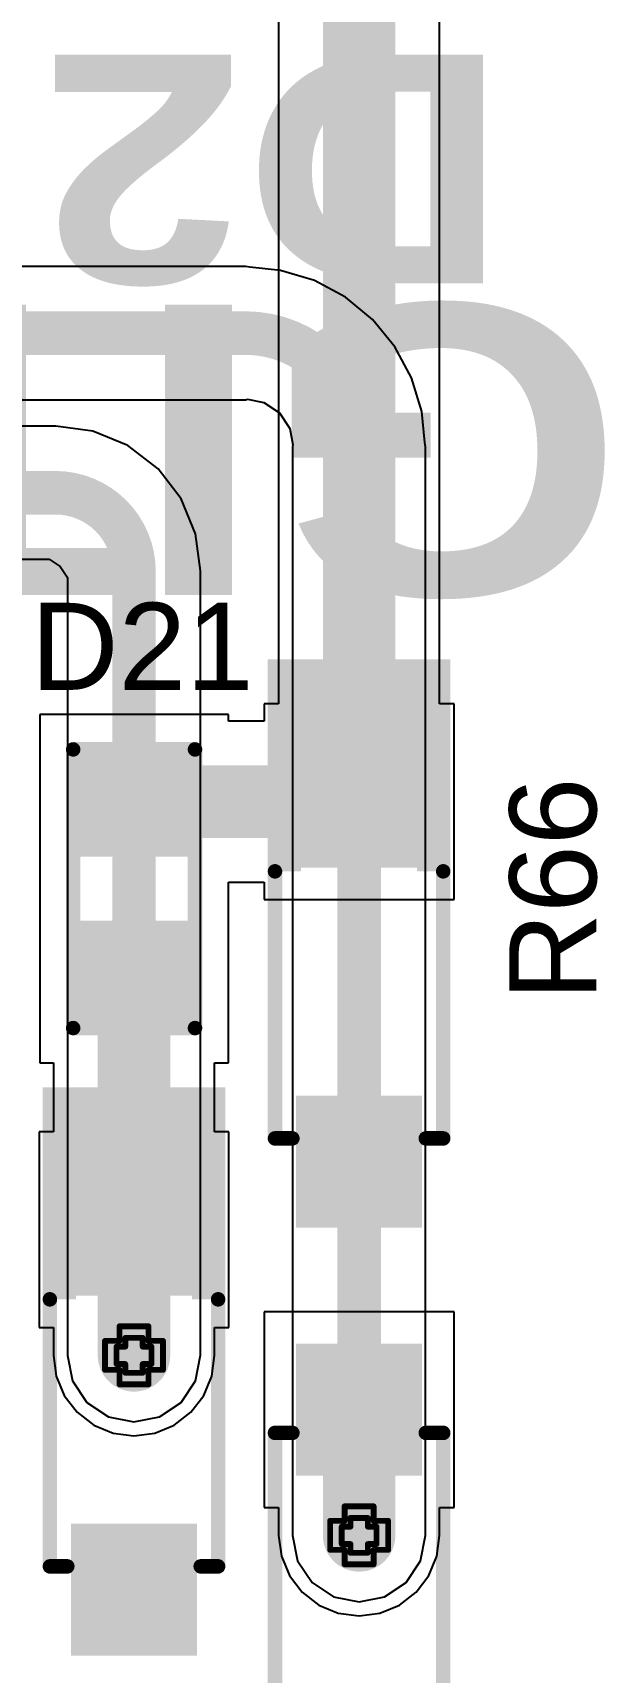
# Model space of a CAD drawing. Header units: inches. Extents: x -3 to 195, y 0 to 199.
# Drawn here: x 1.101 to 1.296, y 3.749 to 4.313 of the extents above; entities that cross this region are included whole.
import ezdxf

# ---------------------------------------------------------------- set-up
doc = ezdxf.new("R2010")
doc.units = ezdxf.units.IN
doc.header["$MEASUREMENT"] = 0
for name, color, linetype in [('Bottom Layer', 5, 'Continuous'), ('Drill Drawing', 1, 'Continuous'), ('Top Layer', 1, 'Continuous'), ('Top Overlay', 2, 'Continuous'), ('Top Paste', 8, 'Continuous'), ('Top Solder', 216, 'Continuous'), ('Via Holes', 16, 'Continuous')]:
    doc.layers.add(name, color=color, linetype=linetype)
doc.styles.add('Arial', font='', dxfattribs={"height": 0.2})
doc.styles.add('Arial Black_Bold', font='', dxfattribs={"height": 0.2})
doc.styles.get('Arial').set_extended_font_data('Arial')
doc.styles.get('Arial Black_Bold').set_extended_font_data('Arial Black', bold=True)

# ---------------------------------------------------------------- blocks, each defined once
blk = doc.blocks.new('R___0603_43')
at = {"layer": 'Top Layer'}
for points in [[(-0.0150004, 0.017499), (-0.0150004, -0.017501), (-0.0450004, -0.017501), (-0.0450004, 0.017499)], [(0.0449996, 0.017499), (0.0449996, -0.017501), (0.0149996, -0.017501), (0.0149996, 0.017499)]]:
    blk.add_hatch(color=1, dxfattribs=at).paths.add_polyline_path(points)
at = {"layer": 'Top Paste'}
for points in [[(-0.0150004, 0.017499), (-0.0150004, -0.017501), (-0.0450004, -0.017501), (-0.0450004, 0.017499)], [(0.0449996, 0.017499), (0.0449996, -0.017501), (0.0149996, -0.017501), (0.0149996, 0.017499)]]:
    blk.add_hatch(color=8, dxfattribs=at).paths.add_polyline_path(points)
at = {"layer": 'Top Solder'}
for points in [[(-0.0110004, 0.021499), (-0.0110004, -0.021501), (-0.0490004, -0.021501), (-0.0490004, 0.021499)], [(0.0489996, 0.021499), (0.0489996, -0.021501), (0.0109996, -0.021501), (0.0109996, 0.021499)]]:
    blk.add_hatch(color=216, dxfattribs=at).paths.add_polyline_path(points)
at = {"layer": 'Top Overlay'}
for points in [[(0.0479996, 0.020999, 0.005, 0.005, 0), (-0.0480004, 0.020999, 0.005, 0.005, 0)], [(-0.0480004, -0.021001, 0.005, 0.005, 0), (-0.0480004, 0.020999, 0.005, 0.005, 0)], [(0.0479996, -0.021001, 0.005, 0.005, 0), (0.0479996, 0.020999, 0.005, 0.005, 0)], [(0.0479996, -0.021001, 0.005, 0.005, 0), (-0.0480004, -0.021001, 0.005, 0.005, 0)]]:
    blk.add_lwpolyline(points, format="xyseb", dxfattribs=at)
for points in [[(-0.0492504, 0.020999, 0.0025, 0.0025, 1), (-0.0467504, 0.020999, 0.0025, 0.0025, 1)], [(-0.0492504, 0.020999, 0.0025, 0.0025, 1), (-0.0467504, 0.020999, 0.0025, 0.0025, 1)], [(0.0467496, 0.020999, 0.0025, 0.0025, 1), (0.0492496, 0.020999, 0.0025, 0.0025, 1)], [(0.0467496, 0.020999, 0.0025, 0.0025, 1), (0.0492496, 0.020999, 0.0025, 0.0025, 1)], [(-0.0492504, -0.021001, 0.0025, 0.0025, 1), (-0.0467504, -0.021001, 0.0025, 0.0025, 1)], [(-0.0492504, -0.021001, 0.0025, 0.0025, 1), (-0.0467504, -0.021001, 0.0025, 0.0025, 1)], [(0.0467496, -0.021001, 0.0025, 0.0025, 1), (0.0492496, -0.021001, 0.0025, 0.0025, 1)], [(0.0467496, -0.021001, 0.0025, 0.0025, 1), (0.0492496, -0.021001, 0.0025, 0.0025, 1)]]:
    blk.add_lwpolyline(points, format="xyseb", close=True, dxfattribs=at)
blk = doc.blocks.new('SOD_123_117')
at = {"layer": 'Top Layer'}
for points in [[(-0.0433067, 0.01771635), (-0.0433067, -0.01771675), (-0.0807083, -0.01771675), (-0.0807083, 0.01771635)], [(0.0807093, 0.01771635), (0.0807093, -0.01771675), (0.0433077, -0.01771675), (0.0433077, 0.01771635)]]:
    blk.add_hatch(color=1, dxfattribs=at).paths.add_polyline_path(points)
at = {"layer": 'Top Overlay'}
for points in [[(0.0380005, 0.0199706), (0.1110005, 0.0199706), (0.1110005, 0.0314666), (0.0380005, 0.0314666)], [(0.0834485, -0.0310294), (0.1109925, -0.0310294), (0.1109925, 0.0309706), (0.0834485, 0.0309706)], [(0.0379985, -0.0315234), (0.1109985, -0.0315234), (0.1109985, -0.0200274), (0.0379985, -0.0200274)]]:
    blk.add_hatch(color=2, dxfattribs=at).paths.add_polyline_path(points)
at = {"layer": 'Top Paste'}
for points in [[(-0.0433067, 0.01771635), (-0.0433067, -0.01771675), (-0.0807083, -0.01771675), (-0.0807083, 0.01771635)], [(0.0807093, 0.01771635), (0.0807093, -0.01771675), (0.0433077, -0.01771675), (0.0433077, 0.01771635)]]:
    blk.add_hatch(color=8, dxfattribs=at).paths.add_polyline_path(points)
at = {"layer": 'Top Solder'}
for points in [[(-0.0393067, 0.02171635), (-0.0393067, -0.02171675), (-0.0847083, -0.02171675), (-0.0847083, 0.02171635)], [(0.0847093, 0.02171635), (0.0847093, -0.02171675), (0.0393077, -0.02171675), (0.0393077, 0.02171635)]]:
    blk.add_hatch(color=216, dxfattribs=at).paths.add_polyline_path(points)
at = {"layer": 'Top Overlay'}
for points in [[(-0.0539995, 0.0289998, 0.005, 0.005, 0), (-0.0539995, 0.0229998, 0.005, 0.005, 0)], [(-0.0539995, 0.0289998, 0.005, 0.005, 0), (0.0380005, 0.0289998, 0.005, 0.005, 0)], [(-0.0539995, -0.0230002, 0.005, 0.005, 0), (-0.0539995, -0.0290002, 0.005, 0.005, 0)], [(-0.0539995, -0.0290002, 0.005, 0.005, 0), (0.0380005, -0.0290002, 0.005, 0.005, 0)]]:
    blk.add_lwpolyline(points, format="xyseb", dxfattribs=at)
for points in [[(-0.0552495, 0.0289998, 0.0025, 0.0025, 1), (-0.0527495, 0.0289998, 0.0025, 0.0025, 1)], [(-0.0552495, 0.0289998, 0.0025, 0.0025, 1), (-0.0527495, 0.0289998, 0.0025, 0.0025, 1)], [(0.0367505, 0.0289998, 0.0025, 0.0025, 1), (0.0392505, 0.0289998, 0.0025, 0.0025, 1)], [(-0.0552495, 0.0229998, 0.0025, 0.0025, 1), (-0.0527495, 0.0229998, 0.0025, 0.0025, 1)], [(-0.0552495, -0.0230002, 0.0025, 0.0025, 1), (-0.0527495, -0.0230002, 0.0025, 0.0025, 1)], [(-0.0552495, -0.0290002, 0.0025, 0.0025, 1), (-0.0527495, -0.0290002, 0.0025, 0.0025, 1)], [(-0.0552495, -0.0290002, 0.0025, 0.0025, 1), (-0.0527495, -0.0290002, 0.0025, 0.0025, 1)], [(0.0367505, -0.0290002, 0.0025, 0.0025, 1), (0.0392505, -0.0290002, 0.0025, 0.0025, 1)]]:
    blk.add_lwpolyline(points, format="xyseb", close=True, dxfattribs=at)
blk = doc.blocks.new('SOD_123_118')
at = {"layer": 'Top Layer'}
for points in [[(-0.0433074, 0.01771595), (-0.0433074, -0.01771715), (-0.080709, -0.01771715), (-0.080709, 0.01771595)], [(0.0807086, 0.01771595), (0.0807086, -0.01771715), (0.043307, -0.01771715), (0.043307, 0.01771595)]]:
    blk.add_hatch(color=1, dxfattribs=at).paths.add_polyline_path(points)
at = {"layer": 'Top Overlay'}
for points in [[(0.0379878, 0.0199992), (0.1109878, 0.0199992), (0.1109878, 0.0314952), (0.0379878, 0.0314952)], [(0.0834468, -0.0309998), (0.1109888, -0.0309998), (0.1109888, 0.0310002), (0.0834468, 0.0310002)], [(0.0379878, -0.0314968), (0.1109878, -0.0314968), (0.1109878, -0.0200008), (0.0379878, -0.0200008)]]:
    blk.add_hatch(color=2, dxfattribs=at).paths.add_polyline_path(points)
at = {"layer": 'Top Paste'}
for points in [[(-0.0433074, 0.01771595), (-0.0433074, -0.01771715), (-0.080709, -0.01771715), (-0.080709, 0.01771595)], [(0.0807086, 0.01771595), (0.0807086, -0.01771715), (0.043307, -0.01771715), (0.043307, 0.01771595)]]:
    blk.add_hatch(color=8, dxfattribs=at).paths.add_polyline_path(points)
at = {"layer": 'Top Solder'}
for points in [[(-0.0393074, 0.02171595), (-0.0393074, -0.02171715), (-0.084709, -0.02171715), (-0.084709, 0.02171595)], [(0.0847086, 0.02171595), (0.0847086, -0.02171715), (0.039307, -0.02171715), (0.039307, 0.02171595)]]:
    blk.add_hatch(color=216, dxfattribs=at).paths.add_polyline_path(points)
at = {"layer": 'Top Overlay'}
for points in [[(-0.0540002, 0.0289994, 0.005, 0.005, 0), (-0.0540002, 0.0229994, 0.005, 0.005, 0)], [(-0.0540002, 0.0289994, 0.005, 0.005, 0), (0.0379998, 0.0289994, 0.005, 0.005, 0)], [(-0.0540002, -0.0230006, 0.005, 0.005, 0), (-0.0540002, -0.0290006, 0.005, 0.005, 0)], [(-0.0540002, -0.0290006, 0.005, 0.005, 0), (0.0379998, -0.0290006, 0.005, 0.005, 0)]]:
    blk.add_lwpolyline(points, format="xyseb", dxfattribs=at)
for points in [[(-0.0552502, 0.0289994, 0.0025, 0.0025, 1), (-0.0527502, 0.0289994, 0.0025, 0.0025, 1)], [(-0.0552502, 0.0289994, 0.0025, 0.0025, 1), (-0.0527502, 0.0289994, 0.0025, 0.0025, 1)], [(0.0367498, 0.0289994, 0.0025, 0.0025, 1), (0.0392498, 0.0289994, 0.0025, 0.0025, 1)], [(-0.0552502, 0.0229994, 0.0025, 0.0025, 1), (-0.0527502, 0.0229994, 0.0025, 0.0025, 1)], [(-0.0552502, -0.0230006, 0.0025, 0.0025, 1), (-0.0527502, -0.0230006, 0.0025, 0.0025, 1)], [(-0.0552502, -0.0290006, 0.0025, 0.0025, 1), (-0.0527502, -0.0290006, 0.0025, 0.0025, 1)], [(-0.0552502, -0.0290006, 0.0025, 0.0025, 1), (-0.0527502, -0.0290006, 0.0025, 0.0025, 1)], [(0.0367498, -0.0290006, 0.0025, 0.0025, 1), (0.0392498, -0.0290006, 0.0025, 0.0025, 1)]]:
    blk.add_lwpolyline(points, format="xyseb", close=True, dxfattribs=at)
blk = doc.blocks.new('SOD_123_119')
at = {"layer": 'Top Layer'}
for points in [[(-0.043307, 0.01771715), (-0.043307, -0.01771595), (-0.0807086, -0.01771595), (-0.0807086, 0.01771715)], [(0.080709, 0.01771715), (0.080709, -0.01771595), (0.0433074, -0.01771595), (0.0433074, 0.01771715)]]:
    blk.add_hatch(color=1, dxfattribs=at).paths.add_polyline_path(points)
at = {"layer": 'Top Overlay'}
for points in [[(0.0380002, 0.0199986), (0.1110002, 0.0199986), (0.1110002, 0.0314946), (0.0380002, 0.0314946)], [(0.0834552, -0.0310044), (0.1109972, -0.0310044), (0.1109972, 0.0309956), (0.0834552, 0.0309956)], [(0.0379982, -0.0314974), (0.1109982, -0.0314974), (0.1109982, -0.0200014), (0.0379982, -0.0200014)]]:
    blk.add_hatch(color=2, dxfattribs=at).paths.add_polyline_path(points)
at = {"layer": 'Top Paste'}
for points in [[(-0.043307, 0.01771715), (-0.043307, -0.01771595), (-0.0807086, -0.01771595), (-0.0807086, 0.01771715)], [(0.080709, 0.01771715), (0.080709, -0.01771595), (0.0433074, -0.01771595), (0.0433074, 0.01771715)]]:
    blk.add_hatch(color=8, dxfattribs=at).paths.add_polyline_path(points)
at = {"layer": 'Top Solder'}
for points in [[(-0.039307, 0.02171715), (-0.039307, -0.02171595), (-0.0847086, -0.02171595), (-0.0847086, 0.02171715)], [(0.084709, 0.02171715), (0.084709, -0.02171595), (0.0393074, -0.02171595), (0.0393074, 0.02171715)]]:
    blk.add_hatch(color=216, dxfattribs=at).paths.add_polyline_path(points)
at = {"layer": 'Top Overlay'}
for points in [[(-0.0539998, 0.0230006, 0.005, 0.005, 0), (-0.0539998, 0.0290006, 0.005, 0.005, 0)], [(0.0380002, 0.0290006, 0.005, 0.005, 0), (-0.0539998, 0.0290006, 0.005, 0.005, 0)], [(-0.0539998, -0.0289994, 0.005, 0.005, 0), (-0.0539998, -0.0229994, 0.005, 0.005, 0)], [(0.0380002, -0.0289994, 0.005, 0.005, 0), (-0.0539998, -0.0289994, 0.005, 0.005, 0)]]:
    blk.add_lwpolyline(points, format="xyseb", dxfattribs=at)
for points in [[(-0.0552498, 0.0290006, 0.0025, 0.0025, 1), (-0.0527498, 0.0290006, 0.0025, 0.0025, 1)], [(-0.0552498, 0.0290006, 0.0025, 0.0025, 1), (-0.0527498, 0.0290006, 0.0025, 0.0025, 1)], [(0.0367502, 0.0290006, 0.0025, 0.0025, 1), (0.0392502, 0.0290006, 0.0025, 0.0025, 1)], [(-0.0552498, 0.0230006, 0.0025, 0.0025, 1), (-0.0527498, 0.0230006, 0.0025, 0.0025, 1)], [(-0.0552498, -0.0229994, 0.0025, 0.0025, 1), (-0.0527498, -0.0229994, 0.0025, 0.0025, 1)], [(-0.0552498, -0.0289994, 0.0025, 0.0025, 1), (-0.0527498, -0.0289994, 0.0025, 0.0025, 1)], [(-0.0552498, -0.0289994, 0.0025, 0.0025, 1), (-0.0527498, -0.0289994, 0.0025, 0.0025, 1)], [(0.0367502, -0.0289994, 0.0025, 0.0025, 1), (0.0392502, -0.0289994, 0.0025, 0.0025, 1)]]:
    blk.add_lwpolyline(points, format="xyseb", close=True, dxfattribs=at)

msp = doc.modelspace()

# ---------------------------------------------------------------- hatches: boundary and pattern name
at = {"layer": 'Bottom Layer'}
h = msp.add_hatch(color=5, dxfattribs=at)
edge = h.paths.add_edge_path()
edge.add_arc((1.1355939, 3.8578302), 0.011811, 0, 360)
h = msp.add_hatch(color=5, dxfattribs=at)
edge = h.paths.add_edge_path()
edge.add_arc((1.2132037, 3.7958196), 0.011811, 0, 360)
at = {"layer": 'Top Layer'}
h = msp.add_hatch(color=1, dxfattribs=at)
edge = h.paths.add_edge_path()
edge.add_arc((1.1355939, 3.8578302), 0.011811, 0, 360)
h = msp.add_hatch(color=1, dxfattribs=at)
edge = h.paths.add_edge_path()
edge.add_arc((1.2132037, 3.7958196), 0.011811, 0, 360)
at = {"layer": 'Via Holes'}
h = msp.add_hatch(color=7, dxfattribs=at)
edge = h.paths.add_edge_path()
edge.add_arc((1.1355939, 3.8578302), 0.0059055, 0, 360)
h = msp.add_hatch(color=7, dxfattribs=at)
edge = h.paths.add_edge_path()
edge.add_arc((1.2132037, 3.7958196), 0.0059055, 0, 360)

# ---------------------------------------------------------------- linework, layer by layer
at = {"layer": 'Bottom Layer'}
for p, q in [((1.1356064, 4.2329408), (0.2984656, 4.2329407)), ((1.174069, 4.2329408), (1.1356064, 4.2329408)), ((1.175489, 4.2326583), (1.174069, 4.2329408)), ((1.1861515, 4.2316082), (1.175489, 4.2326583)), ((1.1977697, 4.2280838), (1.1861515, 4.2316082)), ((1.2084771, 4.2223606), (1.1977697, 4.2280838)), ((1.2178622, 4.2146585), (1.2084771, 4.2223606)), ((1.2255643, 4.2052734), (1.2178622, 4.2146585)), ((1.2312875, 4.194566), (1.2255643, 4.2052734)), ((1.2348119, 4.1829478), (1.2312875, 4.194566)), ((0.2984656, 4.1870591), (1.1356064, 4.1870592)), ((1.1356064, 4.1870592), (1.174069, 4.1870592)), ((1.174069, 4.1870592), (1.1747148, 4.1871877)), ((1.1747148, 4.1871877), (1.1803644, 4.1860639)), ((1.1803644, 4.1860639), (1.1857015, 4.1824978)), ((1.1857015, 4.1824978), (1.1892676, 4.1771607)), ((1.235862, 4.1722853), (1.2348119, 4.1829478)), ((1.108466, 4.1779407), (1.0747875, 4.1779407)), ((1.1086518, 4.1779037), (1.108466, 4.1779407)), ((1.1214247, 4.1762222), (1.1086518, 4.1779037)), ((1.1335003, 4.1712203), (1.1214247, 4.1762222)), ((1.1892676, 4.1771607), (1.1903914, 4.1715111)), ((1.1438699, 4.1632634), (1.1335003, 4.1712203)), ((1.1903914, 4.1715111), (1.1902629, 4.1708653)), ((1.1902629, 4.1708653), (1.1902629, 3.7958196)), ((1.2361445, 4.1708653), (1.235862, 4.1722853)), ((1.2361445, 3.7958196), (1.2361445, 4.1708653)), ((1.1518268, 4.1528939), (1.1438699, 4.1632634)), ((1.1568287, 4.1408182), (1.1518268, 4.1528939)), ((1.1585102, 4.1280453), (1.1568287, 4.1408182)), ((1.0747875, 4.1320591), (1.1063668, 4.1320591)), ((1.1063668, 4.1320591), (1.1101459, 4.1295394)), ((1.1101459, 4.1295394), (1.1126656, 4.1257603)), ((1.1126656, 4.1257603), (1.1126656, 3.857893)), ((1.1585472, 4.1278595), (1.1585102, 4.1280453)), ((1.1585472, 3.8578427), (1.1585472, 4.1278595)), ((1.1126656, 3.857893), (1.1126531, 3.8578302)), ((1.1126531, 3.8578302), (1.1143994, 3.8490512)), ((1.156801, 3.8490637), (1.1585472, 3.8578427)), ((1.1143994, 3.8490512), (1.1193723, 3.8416086)), ((1.151828, 3.8416211), (1.156801, 3.8490637)), ((1.1193723, 3.8416086), (1.1268149, 3.8366357)), ((1.1443729, 3.8366357), (1.1518155, 3.8416086)), ((1.1518155, 3.8416086), (1.151828, 3.8416211)), ((1.1268149, 3.8366357), (1.1355939, 3.8348894)), ((1.1355939, 3.8348894), (1.1443729, 3.8366357)), ((1.1902629, 3.7958196), (1.1920092, 3.7870405)), ((1.2343982, 3.7870405), (1.2361445, 3.7958196)), ((1.1920092, 3.7870405), (1.1969821, 3.779598)), ((1.2294253, 3.779598), (1.2343982, 3.7870405)), ((1.1969821, 3.779598), (1.2044246, 3.7746251)), ((1.2219828, 3.7746251), (1.2294253, 3.779598)), ((1.2044246, 3.7746251), (1.2132037, 3.7728788)), ((1.2132037, 3.7728788), (1.2219828, 3.7746251))]:
    msp.add_line(p, q, dxfattribs=at)
for points in [[(0.2984656, 4.2099999, 0.015, 0.015, 0), (1.1356064, 4.21, 0.015, 0.015, 0)], [(1.1356064, 4.21, 0.015, 0.015, 0), (1.174069, 4.21, 0.015, 0.015, 0)], [(1.174069, 4.21, 0.015, 0.015, -0.4142135623730951), (1.2132037, 4.1708653, 0.015, 0.015, 0)], [(1.2132037, 3.7958196, 0.015, 0.015, 0), (1.2132037, 4.1708653, 0.015, 0.015, 0)], [(1.0747875, 4.1549999, 0.015, 0.015, 0), (1.108466, 4.1549999, 0.015, 0.015, 0)], [(1.108466, 4.1549999, 0.015, 0.015, -0.4142135623730951), (1.1356064, 4.1278595, 0.015, 0.015, 0)], [(1.1356064, 3.8578427, 0.015, 0.015, 0), (1.1356064, 4.1278595, 0.015, 0.015, 0)], [(1.1355939, 3.8578302, 0.015, 0.015, 0), (1.1356064, 3.8578427, 0.015, 0.015, 0)]]:
    msp.add_lwpolyline(points, format="xyseb", dxfattribs=at)
for points in [[(1.1318564, 4.21, 0.0075, 0.0075, 1), (1.1393564, 4.21, 0.0075, 0.0075, 1)], [(1.1318564, 4.21, 0.0075, 0.0075, 1), (1.1393564, 4.21, 0.0075, 0.0075, 1)], [(1.170319, 4.21, 0.0075, 0.0075, 1), (1.177819, 4.21, 0.0075, 0.0075, 1)], [(1.170319, 4.21, 0.0075, 0.0075, 1), (1.177819, 4.21, 0.0075, 0.0075, 1)], [(1.2094537, 4.1708653, 0.0075, 0.0075, 1), (1.2169537, 4.1708653, 0.0075, 0.0075, 1)], [(1.2094537, 4.1708653, 0.0075, 0.0075, 1), (1.2169537, 4.1708653, 0.0075, 0.0075, 1)], [(1.104716, 4.1549999, 0.0075, 0.0075, 1), (1.112216, 4.1549999, 0.0075, 0.0075, 1)], [(1.104716, 4.1549999, 0.0075, 0.0075, 1), (1.112216, 4.1549999, 0.0075, 0.0075, 1)], [(1.1318564, 4.1278595, 0.0075, 0.0075, 1), (1.1393564, 4.1278595, 0.0075, 0.0075, 1)], [(1.1318564, 4.1278595, 0.0075, 0.0075, 1), (1.1393564, 4.1278595, 0.0075, 0.0075, 1)], [(1.1318439, 3.8578302, 0.0075, 0.0075, 1), (1.1393439, 3.8578302, 0.0075, 0.0075, 1)], [(1.1318564, 3.8578427, 0.0075, 0.0075, 1), (1.1393564, 3.8578427, 0.0075, 0.0075, 1)], [(1.1318564, 3.8578427, 0.0075, 0.0075, 1), (1.1393564, 3.8578427, 0.0075, 0.0075, 1)], [(1.2094537, 3.7958196, 0.0075, 0.0075, 1), (1.2169537, 3.7958196, 0.0075, 0.0075, 1)]]:
    msp.add_lwpolyline(points, format="xyseb", close=True, dxfattribs=at)
at = {"layer": 'Drill Drawing'}
for points in [[(1.1305939, 3.8628302, 0.002, 0.002, 0), (1.1305939, 3.8678302, 0.002, 0.002, 0)], [(1.1305939, 3.8678302, 0.002, 0.002, 0), (1.1405939, 3.8678302, 0.002, 0.002, 0)], [(1.1405939, 3.8628302, 0.002, 0.002, 0), (1.1405939, 3.8678302, 0.002, 0.002, 0)], [(1.1255939, 3.8528302, 0.002, 0.002, 0), (1.1255939, 3.8628302, 0.002, 0.002, 0)], [(1.1255939, 3.8628302, 0.002, 0.002, 0), (1.1305939, 3.8628302, 0.002, 0.002, 0)], [(1.1325939, 3.8608302, 0.002, 0.002, 0), (1.1325939, 3.8638302, 0.002, 0.002, 0)], [(1.1325939, 3.8638302, 0.002, 0.002, 0), (1.1385939, 3.8638302, 0.002, 0.002, 0)], [(1.1385939, 3.8608302, 0.002, 0.002, 0), (1.1385939, 3.8638302, 0.002, 0.002, 0)], [(1.1405939, 3.8628302, 0.002, 0.002, 0), (1.1455939, 3.8628302, 0.002, 0.002, 0)], [(1.1455939, 3.8528302, 0.002, 0.002, 0), (1.1455939, 3.8628302, 0.002, 0.002, 0)], [(1.1295939, 3.8548302, 0.002, 0.002, 0), (1.1295939, 3.8608302, 0.002, 0.002, 0)], [(1.1295939, 3.8608302, 0.002, 0.002, 0), (1.1325939, 3.8608302, 0.002, 0.002, 0)], [(1.1385939, 3.8608302, 0.002, 0.002, 0), (1.1415939, 3.8608302, 0.002, 0.002, 0)], [(1.1415939, 3.8548302, 0.002, 0.002, 0), (1.1415939, 3.8608302, 0.002, 0.002, 0)], [(1.1255939, 3.8528302, 0.002, 0.002, 0), (1.1305939, 3.8528302, 0.002, 0.002, 0)], [(1.1295939, 3.8548302, 0.002, 0.002, 0), (1.1325939, 3.8548302, 0.002, 0.002, 0)], [(1.1305939, 3.8478302, 0.002, 0.002, 0), (1.1305939, 3.8528302, 0.002, 0.002, 0)], [(1.1325939, 3.8518302, 0.002, 0.002, 0), (1.1325939, 3.8548302, 0.002, 0.002, 0)], [(1.1325939, 3.8518302, 0.002, 0.002, 0), (1.1385939, 3.8518302, 0.002, 0.002, 0)], [(1.1385939, 3.8548302, 0.002, 0.002, 0), (1.1415939, 3.8548302, 0.002, 0.002, 0)], [(1.1385939, 3.8518302, 0.002, 0.002, 0), (1.1385939, 3.8548302, 0.002, 0.002, 0)], [(1.1405939, 3.8528302, 0.002, 0.002, 0), (1.1455939, 3.8528302, 0.002, 0.002, 0)], [(1.1405939, 3.8478302, 0.002, 0.002, 0), (1.1405939, 3.8528302, 0.002, 0.002, 0)], [(1.1305939, 3.8478302, 0.002, 0.002, 0), (1.1405939, 3.8478302, 0.002, 0.002, 0)], [(1.2082037, 3.8008196, 0.002, 0.002, 0), (1.2082037, 3.8058196, 0.002, 0.002, 0)], [(1.2082037, 3.8058196, 0.002, 0.002, 0), (1.2182037, 3.8058196, 0.002, 0.002, 0)], [(1.2182037, 3.8008196, 0.002, 0.002, 0), (1.2182037, 3.8058196, 0.002, 0.002, 0)], [(1.2032037, 3.7908196, 0.002, 0.002, 0), (1.2032037, 3.8008196, 0.002, 0.002, 0)], [(1.2032037, 3.8008196, 0.002, 0.002, 0), (1.2082037, 3.8008196, 0.002, 0.002, 0)], [(1.2102037, 3.7988196, 0.002, 0.002, 0), (1.2102037, 3.8018196, 0.002, 0.002, 0)], [(1.2102037, 3.8018196, 0.002, 0.002, 0), (1.2162037, 3.8018196, 0.002, 0.002, 0)], [(1.2162037, 3.7988196, 0.002, 0.002, 0), (1.2162037, 3.8018196, 0.002, 0.002, 0)], [(1.2182037, 3.8008196, 0.002, 0.002, 0), (1.2232037, 3.8008196, 0.002, 0.002, 0)], [(1.2232037, 3.7908196, 0.002, 0.002, 0), (1.2232037, 3.8008196, 0.002, 0.002, 0)], [(1.2072037, 3.7928196, 0.002, 0.002, 0), (1.2072037, 3.7988196, 0.002, 0.002, 0)], [(1.2072037, 3.7988196, 0.002, 0.002, 0), (1.2102037, 3.7988196, 0.002, 0.002, 0)], [(1.2162037, 3.7988196, 0.002, 0.002, 0), (1.2192037, 3.7988196, 0.002, 0.002, 0)], [(1.2192037, 3.7928196, 0.002, 0.002, 0), (1.2192037, 3.7988196, 0.002, 0.002, 0)], [(1.2032037, 3.7908196, 0.002, 0.002, 0), (1.2082037, 3.7908196, 0.002, 0.002, 0)], [(1.2072037, 3.7928196, 0.002, 0.002, 0), (1.2102037, 3.7928196, 0.002, 0.002, 0)], [(1.2082037, 3.7858196, 0.002, 0.002, 0), (1.2082037, 3.7908196, 0.002, 0.002, 0)], [(1.2102037, 3.7898196, 0.002, 0.002, 0), (1.2102037, 3.7928196, 0.002, 0.002, 0)], [(1.2102037, 3.7898196, 0.002, 0.002, 0), (1.2162037, 3.7898196, 0.002, 0.002, 0)], [(1.2162037, 3.7928196, 0.002, 0.002, 0), (1.2192037, 3.7928196, 0.002, 0.002, 0)], [(1.2162037, 3.7898196, 0.002, 0.002, 0), (1.2162037, 3.7928196, 0.002, 0.002, 0)], [(1.2182037, 3.7908196, 0.002, 0.002, 0), (1.2232037, 3.7908196, 0.002, 0.002, 0)], [(1.2182037, 3.7858196, 0.002, 0.002, 0), (1.2182037, 3.7908196, 0.002, 0.002, 0)], [(1.2082037, 3.7858196, 0.002, 0.002, 0), (1.2182037, 3.7858196, 0.002, 0.002, 0)]]:
    msp.add_lwpolyline(points, format="xyseb", dxfattribs=at)
for points in [[(1.1300939, 3.8678302, 0.001, 0.001, 1), (1.1310939, 3.8678302, 0.001, 0.001, 1)], [(1.1300939, 3.8678302, 0.001, 0.001, 1), (1.1310939, 3.8678302, 0.001, 0.001, 1)], [(1.1400939, 3.8678302, 0.001, 0.001, 1), (1.1410939, 3.8678302, 0.001, 0.001, 1)], [(1.1400939, 3.8678302, 0.001, 0.001, 1), (1.1410939, 3.8678302, 0.001, 0.001, 1)], [(1.1250939, 3.8628302, 0.001, 0.001, 1), (1.1260939, 3.8628302, 0.001, 0.001, 1)], [(1.1250939, 3.8628302, 0.001, 0.001, 1), (1.1260939, 3.8628302, 0.001, 0.001, 1)], [(1.1300939, 3.8628302, 0.001, 0.001, 1), (1.1310939, 3.8628302, 0.001, 0.001, 1)], [(1.1300939, 3.8628302, 0.001, 0.001, 1), (1.1310939, 3.8628302, 0.001, 0.001, 1)], [(1.1320939, 3.8638302, 0.001, 0.001, 1), (1.1330939, 3.8638302, 0.001, 0.001, 1)], [(1.1320939, 3.8638302, 0.001, 0.001, 1), (1.1330939, 3.8638302, 0.001, 0.001, 1)], [(1.1380939, 3.8638302, 0.001, 0.001, 1), (1.1390939, 3.8638302, 0.001, 0.001, 1)], [(1.1380939, 3.8638302, 0.001, 0.001, 1), (1.1390939, 3.8638302, 0.001, 0.001, 1)], [(1.1400939, 3.8628302, 0.001, 0.001, 1), (1.1410939, 3.8628302, 0.001, 0.001, 1)], [(1.1400939, 3.8628302, 0.001, 0.001, 1), (1.1410939, 3.8628302, 0.001, 0.001, 1)], [(1.1450939, 3.8628302, 0.001, 0.001, 1), (1.1460939, 3.8628302, 0.001, 0.001, 1)], [(1.1450939, 3.8628302, 0.001, 0.001, 1), (1.1460939, 3.8628302, 0.001, 0.001, 1)], [(1.1290939, 3.8608302, 0.001, 0.001, 1), (1.1300939, 3.8608302, 0.001, 0.001, 1)], [(1.1290939, 3.8608302, 0.001, 0.001, 1), (1.1300939, 3.8608302, 0.001, 0.001, 1)], [(1.1320939, 3.8608302, 0.001, 0.001, 1), (1.1330939, 3.8608302, 0.001, 0.001, 1)], [(1.1320939, 3.8608302, 0.001, 0.001, 1), (1.1330939, 3.8608302, 0.001, 0.001, 1)], [(1.1380939, 3.8608302, 0.001, 0.001, 1), (1.1390939, 3.8608302, 0.001, 0.001, 1)], [(1.1380939, 3.8608302, 0.001, 0.001, 1), (1.1390939, 3.8608302, 0.001, 0.001, 1)], [(1.1410939, 3.8608302, 0.001, 0.001, 1), (1.1420939, 3.8608302, 0.001, 0.001, 1)], [(1.1410939, 3.8608302, 0.001, 0.001, 1), (1.1420939, 3.8608302, 0.001, 0.001, 1)], [(1.1250939, 3.8528302, 0.001, 0.001, 1), (1.1260939, 3.8528302, 0.001, 0.001, 1)], [(1.1250939, 3.8528302, 0.001, 0.001, 1), (1.1260939, 3.8528302, 0.001, 0.001, 1)], [(1.1290939, 3.8548302, 0.001, 0.001, 1), (1.1300939, 3.8548302, 0.001, 0.001, 1)], [(1.1290939, 3.8548302, 0.001, 0.001, 1), (1.1300939, 3.8548302, 0.001, 0.001, 1)], [(1.1300939, 3.8528302, 0.001, 0.001, 1), (1.1310939, 3.8528302, 0.001, 0.001, 1)], [(1.1300939, 3.8528302, 0.001, 0.001, 1), (1.1310939, 3.8528302, 0.001, 0.001, 1)], [(1.1320939, 3.8548302, 0.001, 0.001, 1), (1.1330939, 3.8548302, 0.001, 0.001, 1)], [(1.1320939, 3.8548302, 0.001, 0.001, 1), (1.1330939, 3.8548302, 0.001, 0.001, 1)], [(1.1320939, 3.8518302, 0.001, 0.001, 1), (1.1330939, 3.8518302, 0.001, 0.001, 1)], [(1.1320939, 3.8518302, 0.001, 0.001, 1), (1.1330939, 3.8518302, 0.001, 0.001, 1)], [(1.1380939, 3.8548302, 0.001, 0.001, 1), (1.1390939, 3.8548302, 0.001, 0.001, 1)], [(1.1380939, 3.8548302, 0.001, 0.001, 1), (1.1390939, 3.8548302, 0.001, 0.001, 1)], [(1.1380939, 3.8518302, 0.001, 0.001, 1), (1.1390939, 3.8518302, 0.001, 0.001, 1)], [(1.1380939, 3.8518302, 0.001, 0.001, 1), (1.1390939, 3.8518302, 0.001, 0.001, 1)], [(1.1400939, 3.8528302, 0.001, 0.001, 1), (1.1410939, 3.8528302, 0.001, 0.001, 1)], [(1.1400939, 3.8528302, 0.001, 0.001, 1), (1.1410939, 3.8528302, 0.001, 0.001, 1)], [(1.1410939, 3.8548302, 0.001, 0.001, 1), (1.1420939, 3.8548302, 0.001, 0.001, 1)], [(1.1410939, 3.8548302, 0.001, 0.001, 1), (1.1420939, 3.8548302, 0.001, 0.001, 1)], [(1.1450939, 3.8528302, 0.001, 0.001, 1), (1.1460939, 3.8528302, 0.001, 0.001, 1)], [(1.1450939, 3.8528302, 0.001, 0.001, 1), (1.1460939, 3.8528302, 0.001, 0.001, 1)], [(1.1300939, 3.8478302, 0.001, 0.001, 1), (1.1310939, 3.8478302, 0.001, 0.001, 1)], [(1.1300939, 3.8478302, 0.001, 0.001, 1), (1.1310939, 3.8478302, 0.001, 0.001, 1)], [(1.1400939, 3.8478302, 0.001, 0.001, 1), (1.1410939, 3.8478302, 0.001, 0.001, 1)], [(1.1400939, 3.8478302, 0.001, 0.001, 1), (1.1410939, 3.8478302, 0.001, 0.001, 1)], [(1.2077037, 3.8058196, 0.001, 0.001, 1), (1.2087037, 3.8058196, 0.001, 0.001, 1)], [(1.2077037, 3.8058196, 0.001, 0.001, 1), (1.2087037, 3.8058196, 0.001, 0.001, 1)], [(1.2177037, 3.8058196, 0.001, 0.001, 1), (1.2187037, 3.8058196, 0.001, 0.001, 1)], [(1.2177037, 3.8058196, 0.001, 0.001, 1), (1.2187037, 3.8058196, 0.001, 0.001, 1)], [(1.2027037, 3.8008196, 0.001, 0.001, 1), (1.2037037, 3.8008196, 0.001, 0.001, 1)], [(1.2027037, 3.8008196, 0.001, 0.001, 1), (1.2037037, 3.8008196, 0.001, 0.001, 1)], [(1.2077037, 3.8008196, 0.001, 0.001, 1), (1.2087037, 3.8008196, 0.001, 0.001, 1)], [(1.2077037, 3.8008196, 0.001, 0.001, 1), (1.2087037, 3.8008196, 0.001, 0.001, 1)], [(1.2097037, 3.8018196, 0.001, 0.001, 1), (1.2107037, 3.8018196, 0.001, 0.001, 1)], [(1.2097037, 3.8018196, 0.001, 0.001, 1), (1.2107037, 3.8018196, 0.001, 0.001, 1)], [(1.2157037, 3.8018196, 0.001, 0.001, 1), (1.2167037, 3.8018196, 0.001, 0.001, 1)], [(1.2157037, 3.8018196, 0.001, 0.001, 1), (1.2167037, 3.8018196, 0.001, 0.001, 1)], [(1.2177037, 3.8008196, 0.001, 0.001, 1), (1.2187037, 3.8008196, 0.001, 0.001, 1)], [(1.2177037, 3.8008196, 0.001, 0.001, 1), (1.2187037, 3.8008196, 0.001, 0.001, 1)], [(1.2227037, 3.8008196, 0.001, 0.001, 1), (1.2237037, 3.8008196, 0.001, 0.001, 1)], [(1.2227037, 3.8008196, 0.001, 0.001, 1), (1.2237037, 3.8008196, 0.001, 0.001, 1)], [(1.2067037, 3.7988196, 0.001, 0.001, 1), (1.2077037, 3.7988196, 0.001, 0.001, 1)], [(1.2067037, 3.7988196, 0.001, 0.001, 1), (1.2077037, 3.7988196, 0.001, 0.001, 1)], [(1.2097037, 3.7988196, 0.001, 0.001, 1), (1.2107037, 3.7988196, 0.001, 0.001, 1)], [(1.2097037, 3.7988196, 0.001, 0.001, 1), (1.2107037, 3.7988196, 0.001, 0.001, 1)], [(1.2157037, 3.7988196, 0.001, 0.001, 1), (1.2167037, 3.7988196, 0.001, 0.001, 1)], [(1.2157037, 3.7988196, 0.001, 0.001, 1), (1.2167037, 3.7988196, 0.001, 0.001, 1)], [(1.2187037, 3.7988196, 0.001, 0.001, 1), (1.2197037, 3.7988196, 0.001, 0.001, 1)], [(1.2187037, 3.7988196, 0.001, 0.001, 1), (1.2197037, 3.7988196, 0.001, 0.001, 1)], [(1.2027037, 3.7908196, 0.001, 0.001, 1), (1.2037037, 3.7908196, 0.001, 0.001, 1)], [(1.2027037, 3.7908196, 0.001, 0.001, 1), (1.2037037, 3.7908196, 0.001, 0.001, 1)], [(1.2067037, 3.7928196, 0.001, 0.001, 1), (1.2077037, 3.7928196, 0.001, 0.001, 1)], [(1.2067037, 3.7928196, 0.001, 0.001, 1), (1.2077037, 3.7928196, 0.001, 0.001, 1)], [(1.2077037, 3.7908196, 0.001, 0.001, 1), (1.2087037, 3.7908196, 0.001, 0.001, 1)], [(1.2077037, 3.7908196, 0.001, 0.001, 1), (1.2087037, 3.7908196, 0.001, 0.001, 1)], [(1.2097037, 3.7928196, 0.001, 0.001, 1), (1.2107037, 3.7928196, 0.001, 0.001, 1)], [(1.2097037, 3.7928196, 0.001, 0.001, 1), (1.2107037, 3.7928196, 0.001, 0.001, 1)], [(1.2097037, 3.7898196, 0.001, 0.001, 1), (1.2107037, 3.7898196, 0.001, 0.001, 1)], [(1.2097037, 3.7898196, 0.001, 0.001, 1), (1.2107037, 3.7898196, 0.001, 0.001, 1)], [(1.2157037, 3.7928196, 0.001, 0.001, 1), (1.2167037, 3.7928196, 0.001, 0.001, 1)], [(1.2157037, 3.7928196, 0.001, 0.001, 1), (1.2167037, 3.7928196, 0.001, 0.001, 1)], [(1.2157037, 3.7898196, 0.001, 0.001, 1), (1.2167037, 3.7898196, 0.001, 0.001, 1)], [(1.2157037, 3.7898196, 0.001, 0.001, 1), (1.2167037, 3.7898196, 0.001, 0.001, 1)], [(1.2177037, 3.7908196, 0.001, 0.001, 1), (1.2187037, 3.7908196, 0.001, 0.001, 1)], [(1.2177037, 3.7908196, 0.001, 0.001, 1), (1.2187037, 3.7908196, 0.001, 0.001, 1)], [(1.2187037, 3.7928196, 0.001, 0.001, 1), (1.2197037, 3.7928196, 0.001, 0.001, 1)], [(1.2187037, 3.7928196, 0.001, 0.001, 1), (1.2197037, 3.7928196, 0.001, 0.001, 1)], [(1.2227037, 3.7908196, 0.001, 0.001, 1), (1.2237037, 3.7908196, 0.001, 0.001, 1)], [(1.2227037, 3.7908196, 0.001, 0.001, 1), (1.2237037, 3.7908196, 0.001, 0.001, 1)], [(1.2077037, 3.7858196, 0.001, 0.001, 1), (1.2087037, 3.7858196, 0.001, 0.001, 1)], [(1.2077037, 3.7858196, 0.001, 0.001, 1), (1.2087037, 3.7858196, 0.001, 0.001, 1)], [(1.2177037, 3.7858196, 0.001, 0.001, 1), (1.2187037, 3.7858196, 0.001, 0.001, 1)], [(1.2177037, 3.7858196, 0.001, 0.001, 1), (1.2187037, 3.7858196, 0.001, 0.001, 1)]]:
    msp.add_lwpolyline(points, format="xyseb", close=True, dxfattribs=at)
at = {"layer": 'Top Layer'}
for p, q in [((1.1854637, 4.4648815), (1.1854637, 4.0822756)), ((1.2409383, 4.0822756), (1.2409383, 4.4657571)), ((1.1681189, 4.0785748), (1.1031189, 4.0785748)), ((1.1031189, 4.0785748), (1.1031189, 4.0185748)), ((1.1681189, 4.0763121), (1.1681189, 4.0785748)), ((1.1854637, 4.0822756), (1.1804844, 4.0822756)), ((1.1804844, 4.0822756), (1.1804844, 4.0763121)), ((1.2459174, 4.0822756), (1.2409383, 4.0822756)), ((1.2459174, 4.014874), (1.2459174, 4.0822756)), ((1.1804844, 4.0763121), (1.1681189, 4.0763121)), ((1.1031189, 4.0185748), (1.1031189, 3.9585748)), ((1.1681189, 3.9585748), (1.1681189, 4.0208375)), ((1.1681189, 4.0208375), (1.1804844, 4.0208375)), ((1.1804844, 4.0208375), (1.1804844, 4.014874)), ((1.1804844, 4.014874), (1.2459174, 4.014874)), ((1.1031189, 3.9585748), (1.1078691, 3.9585748)), ((1.1078691, 3.9585748), (1.1078691, 3.9348356)), ((1.1633437, 3.9348356), (1.1633437, 3.9585748)), ((1.1633437, 3.9585748), (1.1681189, 3.9585748)), ((1.1078691, 3.9348356), (1.1028774, 3.9348356)), ((1.1028774, 3.9348356), (1.1028774, 3.867434)), ((1.1683104, 3.9348356), (1.1633437, 3.9348356)), ((1.1683104, 3.867434), (1.1683104, 3.9348356)), ((1.2459202, 3.872825), (1.1804872, 3.872825)), ((1.1804872, 3.872825), (1.1804872, 3.8054234)), ((1.2459202, 3.8054234), (1.2459202, 3.872825)), ((1.1028774, 3.867434), (1.1078566, 3.867434)), ((1.1078566, 3.867434), (1.1078566, 3.8578302)), ((1.1633312, 3.8578302), (1.1633312, 3.867434)), ((1.1633312, 3.867434), (1.1683104, 3.867434)), ((1.1078566, 3.8578302), (1.1088017, 3.8506513)), ((1.1623861, 3.8506513), (1.1633312, 3.8578302)), ((1.1088017, 3.8506513), (1.1115727, 3.8439616)), ((1.1596151, 3.8439616), (1.1623861, 3.8506513)), ((1.1115727, 3.8439616), (1.1159807, 3.838217)), ((1.1552071, 3.838217), (1.1596151, 3.8439616)), ((1.1159807, 3.838217), (1.1217252, 3.833809)), ((1.1494626, 3.833809), (1.1552071, 3.838217)), ((1.1217252, 3.833809), (1.128415, 3.831038)), ((1.128415, 3.831038), (1.1355939, 3.8300929)), ((1.1355939, 3.8300929), (1.1427728, 3.831038)), ((1.1427728, 3.831038), (1.1494626, 3.833809)), ((1.1804872, 3.8054234), (1.1854664, 3.8054234)), ((1.1854664, 3.8054234), (1.1854664, 3.7958196)), ((1.240941, 3.7958196), (1.240941, 3.8054234)), ((1.240941, 3.8054234), (1.2459202, 3.8054234)), ((1.1854664, 3.7958196), (1.1864115, 3.7886407)), ((1.2399959, 3.7886407), (1.240941, 3.7958196)), ((1.1864115, 3.7886407), (1.1891825, 3.781951)), ((1.2372249, 3.781951), (1.2399959, 3.7886407)), ((1.1891825, 3.781951), (1.1935905, 3.7762064)), ((1.2328169, 3.7762064), (1.2372249, 3.781951)), ((1.1935905, 3.7762064), (1.199335, 3.7717984)), ((1.2270724, 3.7717984), (1.2328169, 3.7762064)), ((1.199335, 3.7717984), (1.2060248, 3.7690274)), ((1.2060248, 3.7690274), (1.2132037, 3.7680823)), ((1.2132037, 3.7680823), (1.2203826, 3.7690274)), ((1.2203826, 3.7690274), (1.2270724, 3.7717984))]:
    msp.add_line(p, q, dxfattribs=at)
for points in [[(1.213201, 4.0495747, 0.025, 0.025, 0), (1.213201, 4.5180483, 0.025, 0.025, 0)], [(1.1356189, 4.0485748, 0.025, 0.025, 0), (1.2132009, 4.0485748, 0.025, 0.025, 0)], [(1.1356064, 3.9885623, 0.025, 0.025, 0), (1.1356189, 3.9885748, 0.025, 0.025, 0)], [(1.1356064, 3.9011473, 0.025, 0.025, 0), (1.1356064, 3.9885623, 0.025, 0.025, 0)], [(1.1355939, 3.9011348, 0.025, 0.025, 0), (1.1356064, 3.9011473, 0.025, 0.025, 0)], [(1.1355939, 3.8578302, 0.025, 0.025, 0), (1.1355939, 3.9011348, 0.025, 0.025, 0)], [(1.2132037, 3.7958196, 0.025, 0.025, 0), (1.2132037, 3.8391242, 0.025, 0.025, 0)]]:
    msp.add_lwpolyline(points, format="xyseb", dxfattribs=at)
for points in [[(1.1293689, 4.0485748, 0.0125, 0.0125, 1), (1.1418689, 4.0485748, 0.0125, 0.0125, 1)], [(1.2069509, 4.0485748, 0.0125, 0.0125, 1), (1.2194509, 4.0485748, 0.0125, 0.0125, 1)], [(1.206951, 4.0495747, 0.0125, 0.0125, 1), (1.219451, 4.0495747, 0.0125, 0.0125, 1)], [(1.1293564, 3.9885623, 0.0125, 0.0125, 1), (1.1418564, 3.9885623, 0.0125, 0.0125, 1)], [(1.1293564, 3.9885623, 0.0125, 0.0125, 1), (1.1418564, 3.9885623, 0.0125, 0.0125, 1)], [(1.1293689, 3.9885748, 0.0125, 0.0125, 1), (1.1418689, 3.9885748, 0.0125, 0.0125, 1)], [(1.1293439, 3.9011348, 0.0125, 0.0125, 1), (1.1418439, 3.9011348, 0.0125, 0.0125, 1)], [(1.1293439, 3.9011348, 0.0125, 0.0125, 1), (1.1418439, 3.9011348, 0.0125, 0.0125, 1)], [(1.1293564, 3.9011473, 0.0125, 0.0125, 1), (1.1418564, 3.9011473, 0.0125, 0.0125, 1)], [(1.1293564, 3.9011473, 0.0125, 0.0125, 1), (1.1418564, 3.9011473, 0.0125, 0.0125, 1)], [(1.1293439, 3.8578302, 0.0125, 0.0125, 1), (1.1418439, 3.8578302, 0.0125, 0.0125, 1)], [(1.2069537, 3.8391242, 0.0125, 0.0125, 1), (1.2194537, 3.8391242, 0.0125, 0.0125, 1)], [(1.2069537, 3.7958196, 0.0125, 0.0125, 1), (1.2194537, 3.7958196, 0.0125, 0.0125, 1)]]:
    msp.add_lwpolyline(points, format="xyseb", close=True, dxfattribs=at)

# ---------------------------------------------------------------- block references
for name, p, rotation in [('SOD_123_118', (1.2132003, 3.986567), 90), ('R___0603_43', (1.1356199, 4.0185744), 270), ('SOD_123_117', (1.1355937, 3.8391263), 90), ('SOD_123_119', (1.2132031, 3.7771164), 270)]:
    msp.add_blockref(name, p, dxfattribs=dict(rotation=rotation))

# ---------------------------------------------------------------- texts
at = {"layer": 'Top Overlay'}
for s, height, rotation, style, p in [('D2', 0.0787402, 180, 'Arial Black_Bold', (1.2643066, 4.3059252)), ('DIGITAL INPUT', 0.1, 180, 'Arial Black_Bold', (1.4643072, 4.2198171)), ('D21', 0.03, 360, 'Arial', (1.1000113, 4.0870912)), ('R66', 0.03, 90, 'Arial', (1.2949951, 3.980013))]:
    msp.add_text(s, height=height, rotation=rotation, dxfattribs=dict(at, style=style)).set_placement(p)

doc.saveas('drawing.dxf')
